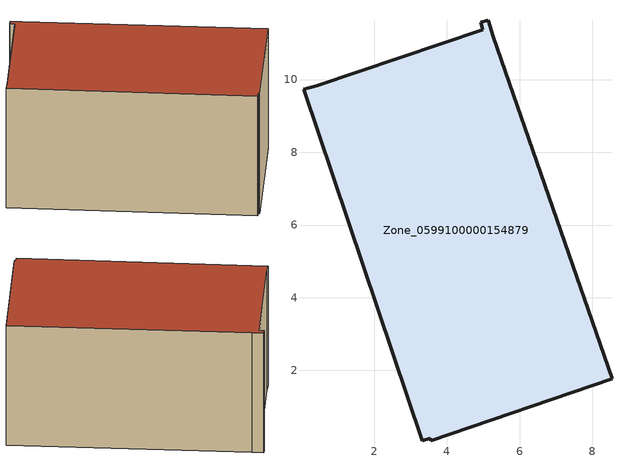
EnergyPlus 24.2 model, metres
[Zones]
Zone_0599100000154879
 floor ground (C_G): 5.28,11.18 8.54,1.77 3.56,0.07 3.54,0.14 3.33,0.06 0.06,9.73 0.42,9.83 4.98,11.37 4.93,11.57 5.13,11.63 z0
 wall outside (C_F): 0.42,9.83 0.06,9.73 3.33,0.06 3.54,0.14 3.56,0.07 8.54,1.77 5.28,11.18 5.13,11.63 4.93,11.57 4.98,11.37 0.42,9.83 z0:5.59
 roof outside (C_R): 3.54,0.14 3.56,0.07 8.54,1.77 5.28,11.18 5.13,11.63 4.93,11.57 4.98,11.37 0.42,9.83 0.06,9.73 3.33,0.06 z5.59
[BUILDING]
Pand.0599100000154879: North Axis=0; Terrain=City; Loads Convergence Tolerance Value=0.04; Temperature Convergence Tolerance Value=0.4; Solar Distribution=FullExterior; Maximum Number of Warmup Days=25; Minimum Number of Warmup Days=1
[Site:Location]
Rotterdam.The.Hague.AP_ZH_NLD Design_Conditions: Latitude=51.96; Longitude=4.45; Time Zone=1; Elevation=-4.5
[SITE:GROUNDTEMPERATURE:BUILDINGSURFACE]
18, 18, 18, 18, 18, 18, 18, 18, 18, 18, 18, 18
[MATERIAL] Thermal Absorptance=0.9; Solar Absorptance=0.7; Visible Absorptance=0.7
Name | Roughness | Thickness | Conductivity | Density | Specific Heat
G.TC.1946-1964 | MediumSmooth | 0.15 | 1 | 540 | 1210
F.TC.1946-1964 | Rough | 0.3 | 0.857143 | 1920 | 840
R.TC.1946-1964 | MediumRough | 0.2 | 0.235294 | 1500 | 1000
[CONSTRUCTION]
C_G: G.TC.1946-1964
C_F: F.TC.1946-1964
C_R: R.TC.1946-1964
[ZONE]
Zone_0599100000154879: Type=1; Multiplier=1; Ceiling Height=Autocalculate; Volume=Autocalculate; Floor Area=autocalculate; Part of Total Floor Area=Yes
[ZONEINFILTRATION:DESIGNFLOWRATE]
Infil_Zone_0599100000154879: Zone or ZoneList or Space or SpaceList=Zone_0599100000154879; Schedule=AlwaysOn; Design Flow Rate Calculation Method=Flow/Area; Flow Rate per Floor Area=0.003; Constant Term Coefficient=1; Temperature Term Coefficient=0; Velocity Term Coefficient=0; Velocity Squared Term Coefficient=0
[HVACTEMPLATE:ZONE:IDEALLOADSAIRSYSTEM]
Zone_0599100000154879: Maximum Heating Supply Air Temperature=50; Minimum Cooling Supply Air Temperature=13; Maximum Heating Supply Air Humidity Ratio=0.0156; Minimum Cooling Supply Air Humidity Ratio=0.0077; Heating Limit=NoLimit; Cooling Limit=NoLimit; Dehumidification Control Type=ConstantSensibleHeatRatio; Cooling Sensible Heat Ratio=0.7; Dehumidification Setpoint=60; Humidification Control Type=None; Humidification Setpoint=30; Outdoor Air Method=None; Outdoor Air Flow Rate per Person=0.00944; Outdoor Air Flow Rate per Zone Floor Area=0; Outdoor Air Flow Rate per Zone=0; Demand Controlled Ventilation Type=None; Outdoor Air Economizer Type=NoEconomizer; Heat Recovery Type=None; Sensible Heat Recovery Effectiveness=0.7; Latent Heat Recovery Effectiveness=0.65
[ZONECONTROL:THERMOSTAT]
ThermostatControl_Zone_0599100000154879: Zone or ZoneList=Zone_0599100000154879; Control Type Schedule=DualSetpointControlType; Control 1=Thermostat_Zone_0599100000154879; Temperature Difference Between Cutout And Setpoint=0
[THERMOSTATSETPOINT:DUALSETPOINT]
Thermostat_Zone_0599100000154879: Heating Setpoint Temperature Schedule=HeatingSetpoint_Zone_0599100000154879; Cooling Setpoint Temperature Schedule=CoolingSetpoint_Zone_0599100000154879
[SCHEDULE:COMPACT]
HeatingSetpoint_Zone_0599100000154879: Through: 12/31, For: AllDays, Until: 24:00, 21
CoolingSetpoint_Zone_0599100000154879: Through: 12/31, For: AllDays, Until: 24:00, 24
DualSetpointControlType: Through: 12/31, For: AllDays, Until: 24:00, 4
AlwaysOn: Through: 12/31, For: AllDays, Until: 24:00, 1
